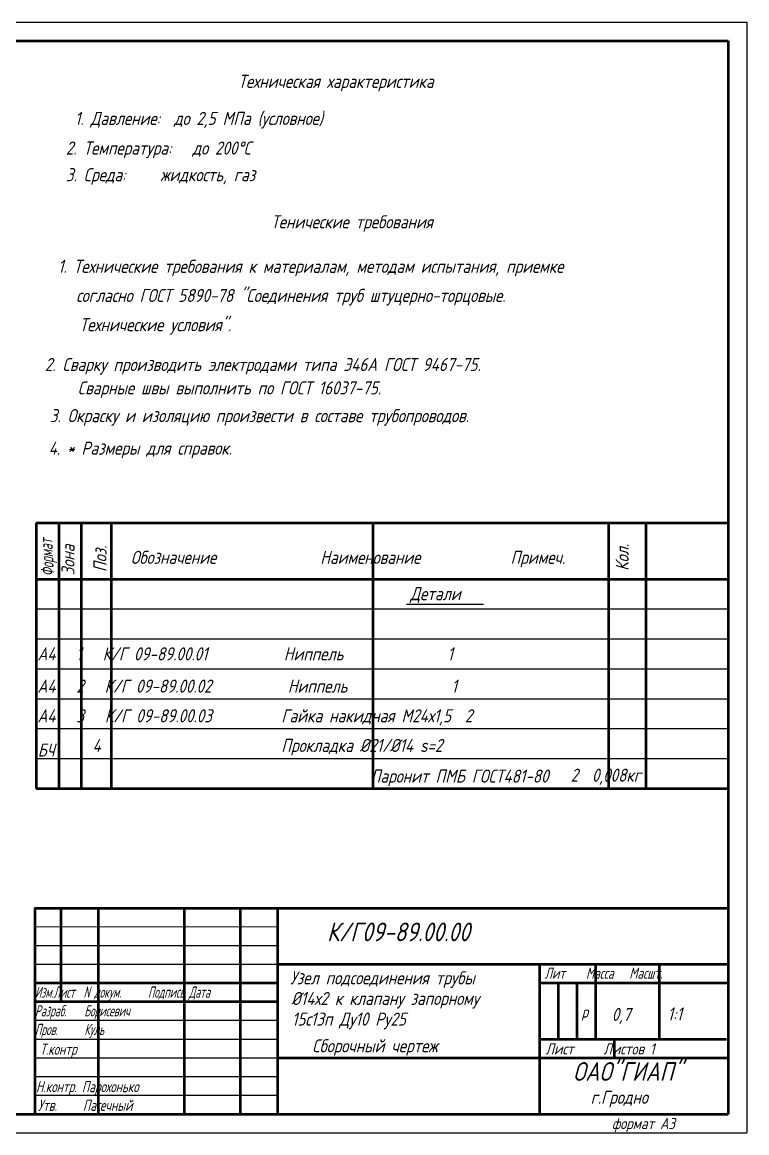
# Model space of a CAD drawing. Header units: inches. Extents: x 326 to 966, y 2319 to 2918.
# Drawn here: x 558.5 to 752.2, y 2319.1 to 2616.1 of the extents above; entities that cross this region are included whole.
import ezdxf

# ---------------------------------------------------------------- set-up
doc = ezdxf.new("R2010")
doc.units = ezdxf.units.IN
doc.header["$LTSCALE"] = 0.7
doc.header["$MEASUREMENT"] = 0
doc.styles.get("Standard").update_dxf_attribs({"font": 'romand.shx', "width": 0.8, "oblique": 15, "height": 3.5})

msp = doc.modelspace()

# ---------------------------------------------------------------- linework, layer by layer
at = {"lineweight": 25}
for p, q in [((332.24, 2616.14), (752.24, 2616.14)), ((562.24, 2482.22), (747.24, 2482.22)), ((562.24, 2459.22), (747.24, 2459.22)), ((562.24, 2451.22), (747.24, 2451.22)), ((562.24, 2443.22), (747.24, 2443.22)), ((562.24, 2435.22), (747.24, 2435.22)), ((562.24, 2427.22), (747.24, 2427.22)), ((562.24, 2419.22), (747.24, 2419.22)), ((747.24, 2379.22), (747.24, 2324.14)), ((561.79, 2369.22), (626.79, 2369.22)), ((561.79, 2364.22), (626.79, 2364.22)), ((561.79, 2349.22), (626.79, 2349.22)), ((561.79, 2344.22), (626.79, 2344.22)), ((561.79, 2339.22), (626.79, 2339.22)), ((561.79, 2334.22), (626.79, 2334.22)), ((561.79, 2329.22), (626.79, 2329.22)), ((332.24, 2319.14), (752.24, 2319.14))]:
    msp.add_line(p, q, dxfattribs=at)
msp.add_line((752.24, 2616.14), (752.24, 2319.14))
at = {"lineweight": 50}
for p, q in [((352.24, 2611.14), (747.24, 2611.14)), ((741.93, 2611.14), (747.24, 2611.14)), ((747.24, 2611.14), (747.24, 2324.14)), ((562.24, 2482.22), (562.24, 2411.22)), ((562.24, 2482.22), (747.24, 2482.22)), ((568.24, 2482.22), (568.24, 2411.22)), ((574.24, 2482.22), (574.24, 2411.22)), ((582.24, 2482.22), (582.24, 2411.22)), ((652.24, 2482.22), (652.24, 2411.22)), ((715.24, 2482.22), (715.24, 2411.22)), ((725.24, 2482.22), (725.24, 2411.22)), ((562.24, 2467.22), (747.24, 2467.22)), ((562.24, 2411.22), (747.24, 2411.22)), ((561.79, 2379.22), (747.24, 2379.22)), ((561.83, 2379.22), (561.83, 2324.14)), ((568.79, 2379.22), (568.79, 2354.22)), ((578.79, 2379.22), (578.79, 2324.22)), ((601.79, 2379.22), (601.79, 2324.22)), ((616.79, 2379.22), (616.79, 2324.22)), ((626.79, 2379.22), (626.79, 2324.22)), ((626.79, 2364.22), (747.24, 2364.22)), ((696.79, 2364.22), (696.79, 2324.22)), ((711.79, 2364.22), (711.79, 2344.22)), ((728.79, 2364.22), (728.79, 2344.22)), ((561.79, 2359.22), (626.79, 2359.22)), ((696.79, 2359.22), (747.24, 2359.22)), ((701.79, 2359.22), (701.79, 2344.22)), ((706.79, 2359.22), (706.79, 2344.22)), ((561.79, 2354.22), (626.79, 2354.22)), ((696.79, 2344.22), (746.79, 2344.22)), ((716.79, 2344.22), (716.79, 2339.22)), ((626.79, 2339.22), (747.24, 2339.22)), ((340.24, 2324.14), (747.24, 2324.14)), ((740.27, 2324.14), (747.24, 2324.14))]:
    msp.add_line(p, q, dxfattribs=at)
at = {"linetype": 'Continuous', "lineweight": 25}
msp.add_line((661.24, 2460.47), (681.87, 2460.47), dxfattribs=at)
at = {"lineweight": 15}
msp.add_line((561.79, 2374.22), (626.79, 2374.22), dxfattribs=at)

# ---------------------------------------------------------------- texts
at = {"lineweight": 25, "oblique": 15, "width": 0.8}
for s, p in [('Зона', (572.48, 2468.2)), ('Поз.', (581.05, 2469.1)), ('Кол.', (720.68, 2469.42))]:
    msp.add_text(s, height=3.5, rotation=90, dxfattribs=at).set_placement(p)
msp.add_text('1:1', height=3.5, dxfattribs=at).set_placement((731.04, 2349.18))
at = {"lineweight": 35, "attachment_point": 1}
for s, insert, char_height, width in [('Техническая характеристика', (616.25, 2602.07), 3.5, 128.6102), ('Тенические требования', (625.03, 2564.51), 3.5, 150.4338), ('К/Г09-89.00.00  ', (640.01, 2375.36), 5, 116.2188), ('Узел подсоединения трубы', (630.13, 2362.33), 3.5, 78.8344), ('%%C14х2 к клапану запорному ', (630.43, 2356.82), 3.5, 104.0344), ('Сборочный чертеж', (636.03, 2344.16), 3.5, 78.8344), ('ОАО"ГИАП"', (705.78, 2338.03), 5, 36.171), ('формат А3', (716.17, 2323.12), 3, 35.0523)]:
    msp.add_mtext(s, dxfattribs=dict(at, insert=insert, char_height=char_height, width=width))
at = {"lineweight": 25, "attachment_point": 1}
for s, insert, char_height, width in [('1. Давление:  до 2,5 МПа (условное)', (572.57, 2592.16), 3.5, 144.1261), ('2. Температура:   до 200%%DС', (570.16, 2584.24), 3.5, 116.5422), ('3. Среда:     жидкость, газ ', (570.16, 2577.11), 3.5, 121.0246), ('1. Технические требования к материалам, методам испытания, приемке ', (568.06, 2552.61), 3.5, 177.1895), (' согласно ГОСТ 5890-78 "Соединения труб штуцерно-торцовые.', (571.07, 2544.82), 3.5, 228.4083), ('Технические условия".', (573.81, 2537), 3.5, 203.9525), (' 2. Сварку производить электродами типа Э46А ГОСТ 9467-75.', (562.69, 2526.35), 3.5, 193.0074), ('Сварные швы выполнить по ГОСТ 16037-75.', (573.35, 2520.1), 3.5, 152.7503), ('3. Окраску и изоляцию произвести в составе трубопроводов.', (565.85, 2512.68), 3.5, 159.0384), ('4. * Размеры для справок.', (565.57, 2503.98), 3.5, 187.0406), (' Обозначение               Наименование             Примеч.', (585.68, 2474.78), 3.5, 160.8509), ('А4   1   К/Г 09-89.00.01           Ниппель               1', (562.58, 2448.97), 3.5, 191.907), ('А4   2   К/Г 09-89.00.02           Ниппель               1', (562.58, 2440.34), 3.5, 191.907), ('А4   3   К/Г 09-89.00.03          Гайка накидная М24х1,5  2', (562.58, 2432.41), 3.5, 191.907), ('4                          Прокладка %%C21/%%C14 s=2  ', (577.3, 2424.48), 3.5, 187.0406), (' Паронит ПМБ ГОСТ481-80', (649.82, 2416.28), 3.5, 101.7791), ('             2  0,008кг', (680.98, 2416.53), 3.5, 101.7791), ('{\\W0.7;Лит    Масса   Масшт.}', (698.15, 2363.32), 3, 48.3624), ('{\\W0.6; Изм.Лист  N докум.      Подпись Дата\\P Разраб.    Борисевич\\P Пров.      Куль}', (560.71, 2358.27), 3, 75.9719), ('р', (708.07, 2352.95), 3, 4.7355), ('{\\W0.7;Т.контр}', (563.22, 2343.01), 3, 65.7648), ('Лист     Листов 1', (698.4, 2343.08), 3, 49.4707), ('{\\W0.7; Н.контр. Парохонько}', (560.78, 2332.99), 3, 40.546), ('г.Гродно', (710.49, 2330.39), 3.5, 35.0627), ('{\\W0.7;Утв.     Пасечный}', (562.71, 2328), 3, 39.2217)]:
    msp.add_mtext(s, dxfattribs=dict(at, insert=insert, char_height=char_height, width=width))
at = {"lineweight": 25, "insert": (563.59, 2467.8), "char_height": 3.5, "width": 24.1201, "attachment_point": 1, "rotation": 93.2058}
msp.add_mtext('{\\W0.6;Формат}', dxfattribs=at)
at = {"linetype": 'Continuous', "lineweight": 25, "char_height": 3.5, "attachment_point": 1}
for s, insert, width in [('Детали', (662.24, 2465.07), 31.4406), ('БЧ', (562.63, 2423.26), 8.9709), ('0,7', (716.12, 2352.54), 9.2688)]:
    msp.add_mtext(s, dxfattribs=dict(at, insert=insert, width=width))
at = {"linetype": 'Continuous', "lineweight": 35, "insert": (630.61, 2351.29), "char_height": 3.5, "width": 49.3465, "attachment_point": 1}
msp.add_mtext('15с13п Ду10 Ру25', dxfattribs=at)

doc.saveas('drawing.dxf')
